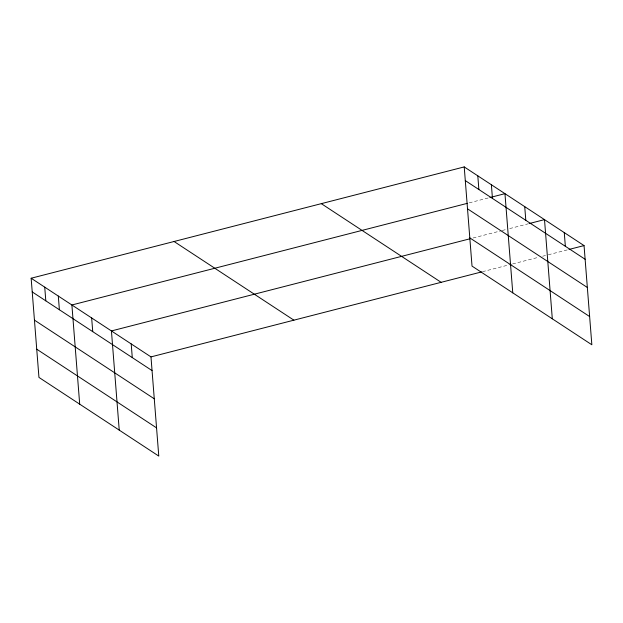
<?xml version="1.0" encoding="UTF-8"?>
<svg xmlns="http://www.w3.org/2000/svg" width="623" height="623" viewBox="0 0 623 623"><rect width="100%" height="100%" fill="white"/><g stroke="black" fill="none" stroke-linecap="round" stroke-linejoin="round"><path stroke-width="0.47" stroke-dasharray="3.12 2.34" d="M469.228 202.849L488.977 197.771M473.044 237.994L501.25 230.744M502.193 230.502L505.954 229.537M509.715 228.571L528.522 223.735M482.498 271.69L511.647 264.191M512.589 263.95L538.911 257.19M542.672 256.217L545.499 255.492M548.318 254.768L568.059 249.698"/><path stroke-width="0.93" d="M31.15 278.232L150.976 356.901L158.779 456.083L38.953 377.413L31.15 278.232L464.221 166.917L584.047 245.587L591.85 344.768L472.024 266.099L464.221 166.917M467.351 203.332L71.894 304.982L79.697 404.163M489.919 197.53L504.957 193.667L512.768 292.849M470.225 238.718L111.431 330.938L119.234 430.119M529.457 223.493L544.502 219.623L552.305 318.805M150.976 356.901L481.563 271.932M569.001 249.449L584.047 245.587M465.295 180.608L585.122 259.269M467.515 208.814L587.341 287.483M469.804 237.885L589.631 316.554M321.304 203.651L441.131 282.32M174.066 241.498L293.885 320.167M32.225 291.922L152.051 370.584M34.444 320.129L154.27 398.798M36.734 349.199L156.56 427.869M564.274 232.605L565.349 246.287M524.73 206.649L525.804 220.332M491.383 184.751L492.458 198.433M477.802 175.834L478.877 189.517M131.204 343.919L132.278 357.602M91.659 317.964L92.741 331.646M58.313 296.065L59.387 309.748M44.731 287.148L45.806 300.831"/></g></svg>
